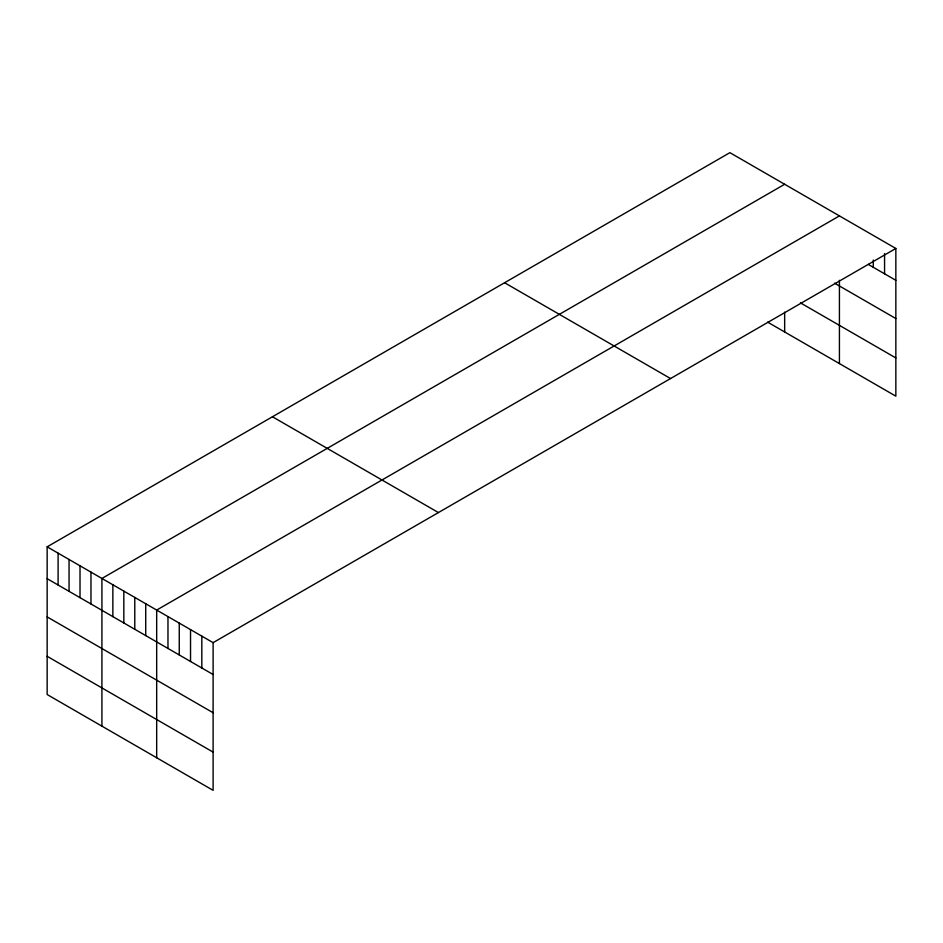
<?xml version="1.0" encoding="UTF-8"?>
<svg xmlns="http://www.w3.org/2000/svg" width="943" height="943" viewBox="0 0 943 943"><rect width="100%" height="100%" fill="white"/><g stroke="black" fill="none" stroke-linecap="round" stroke-linejoin="round"><path stroke-width="1.41" d="M47.15 546.834L213.106 642.654L213.106 790.34L47.15 694.531L47.15 546.834L729.894 152.66L895.85 248.469L895.85 396.166L767.626 322.129M784.659 184.274L101.915 578.46L101.915 726.145M839.423 215.9L156.679 610.074L156.679 757.759M213.106 642.654L895.85 248.469M868.267 264.394L895.85 280.319M834.555 283.159L895.85 318.545M800.477 302.88L895.85 357.939M504.588 282.735L670.544 378.556M272.456 416.759L438.412 512.568M47.15 578.684L213.106 674.504M47.15 616.911L213.106 712.731M47.15 656.304L213.106 752.113M884.569 253.537L884.569 273.8M873.277 260.056L873.277 267.293M839.423 280.307L839.423 363.585M784.659 312.145L784.659 331.971M201.826 636.136L201.826 667.986M190.533 629.618L190.533 661.467M179.253 623.099L179.253 654.949M167.972 616.592L167.972 648.442M145.729 603.744L145.729 635.594M134.778 597.426L134.778 629.276M123.828 591.096L123.828 622.946M112.865 584.778L112.865 616.628M90.964 572.13L90.964 603.98M80.014 565.812L80.014 597.65M69.051 559.482L69.051 591.332M58.101 553.164L58.101 585.002"/></g></svg>
